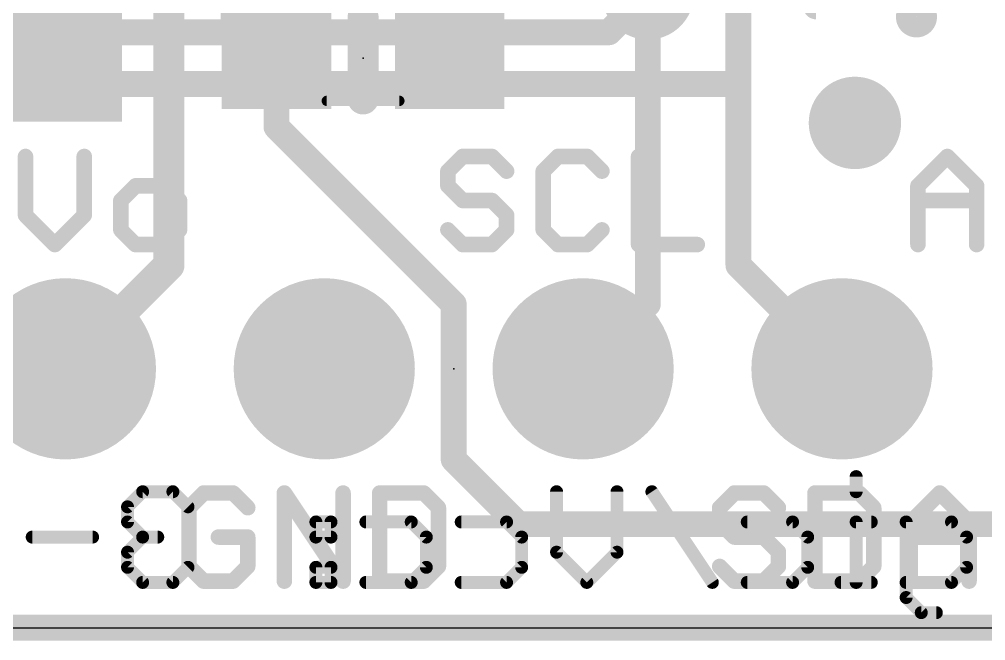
# Model space of a CAD drawing. Extents: x -0.1 to 25.5, y -0.1 to 17.9.
# Drawn here: x 8.44 to 17.92, y -0.13 to 5.97 of the extents above; entities that cross this region are included whole.
import ezdxf

# ---------------------------------------------------------------- set-up
doc = ezdxf.new("R2010")
doc.units = 0
for name, color, linetype in [('1', 12, 'CONTINUOUS'), ('16', 5, 'CONTINUOUS'), ('17', 110, 'CONTINUOUS'), ('18', 110, 'CONTINUOUS'), ('20', 53, 'CONTINUOUS'), ('21', 40, 'CONTINUOUS'), ('22', 6, 'CONTINUOUS'), ('23', 40, 'CONTINUOUS'), ('51', 253, 'CONTINUOUS')]:
    doc.layers.add(name, color=color, linetype=linetype)

# ---------------------------------------------------------------- blocks, each defined once
blk = doc.blocks.new('RECT')
blk.add_solid([(-0.5, -0.5), (0.5, -0.5), (-0.5, 0.5), (0.5, 0.5)])
blk = doc.blocks.new('ROUNDP')
at = {"const_width": 0.5}
blk.add_lwpolyline([(0, -0.25, 1), (0, 0.25, 1), (0, -0.25)], format="xyb", dxfattribs=at)
blk = doc.blocks.new('ROUNDV')
at = {"const_width": 0.5}
blk.add_lwpolyline([(0, -0.25, 1), (0, 0.25, 1), (0, -0.25)], format="xyb", dxfattribs=at)

msp = doc.modelspace()

# ---------------------------------------------------------------- linework, layer by layer
at = {"layer": '1'}
for points, const_width in [([(9.906, 3.556), (9.906, 8.944)], 0.3048), ([(10.541, 8.763), (10.541, 5.852)], 0.254), ([(8.824, 5.715), (8.128, 6.411)], 0.4064), ([(14.605, 6.223), (14.605, 3.175)], 0.254), ([(10.541, 5.852), (10.805, 5.588)], 0.254), ([(10.805, 5.588), (10.961, 5.588)], 0.254), ([(10.961, 5.588), (10.961, 4.914)], 0.254), ([(12.7, 3.175), (10.961, 4.914)], 0.254), ([(8.89, 2.54), (9.906, 3.556)], 0.3048), ([(12.7, 1.651), (12.7, 3.175)], 0.254), ([(14.605, 3.175), (13.97, 2.54)], 0.254), ([(18.034, 1.016), (19.05, 2.032)], 0.254), ([(13.335, 1.016), (12.7, 1.651)], 0.254), ([(13.335, 1.016), (18.034, 1.016)], 0.254), ([(25.4, 0), (0, 0)], 0.254)]:
    msp.add_lwpolyline(points, dxfattribs=dict(at, const_width=const_width))
for points, const_width in [([(16.256, 6.1595, 1), (16.256, 6.0325)], 0.127), ([(10.5859, 5.8969, 1), (10.4961, 5.8071)], 0.127), ([(8.7522, 5.6432, 1), (8.8958, 5.7868)], 0.2032), ([(10.4775, 5.852, 1), (10.6045, 5.852)], 0.127), ([(10.805, 5.6515, 1), (10.805, 5.5245)], 0.127), ([(10.7601, 5.5431, 1), (10.8499, 5.6329)], 0.127), ([(11.0245, 5.588, 1), (10.8975, 5.588)], 0.127), ([(10.961, 5.5245, 1), (10.961, 5.6515)], 0.127), ([(11.0059, 4.9589, 1), (10.9161, 4.8691)], 0.127), ([(10.8975, 4.914, 1), (11.0245, 4.914)], 0.127), ([(9.9599, 3.5021, 1), (9.8521, 3.6099)], 0.1524), ([(9.8298, 3.556, 1), (9.9822, 3.556)], 0.1524), ([(12.7635, 3.175, 1), (12.6365, 3.175)], 0.127), ([(12.6551, 3.1301, 1), (12.7449, 3.2199)], 0.127), ([(14.5415, 3.175, 1), (14.6685, 3.175)], 0.127), ([(14.6499, 3.1301, 1), (14.5601, 3.2199)], 0.127), ([(8.8361, 2.5939, 1), (8.9439, 2.4861)], 0.1524), ([(13.9251, 2.5849, 1), (14.0149, 2.4951)], 0.127), ([(12.7449, 1.6959, 1), (12.6551, 1.6061)], 0.127), ([(12.6365, 1.651, 1), (12.7635, 1.651)], 0.127), ([(13.335, 1.0795, 1), (13.335, 0.9525)], 0.127), ([(13.2901, 0.9711, 1), (13.3799, 1.0609)], 0.127), ([(17.9891, 1.0609, 1), (18.0789, 0.9711)], 0.127)]:
    msp.add_lwpolyline(points, format="xyb", dxfattribs=dict(at, const_width=const_width))
at = {"layer": '16', "const_width": 0.254}
for points in [[(15.494, 7.512), (15.494, 5.334)], [(14.224, 5.842), (14.605, 6.223)], [(14.224, 5.842), (7.62, 5.842)], [(7.2741, 5.334), (15.494, 5.334)], [(15.494, 5.334), (15.494, 3.556)], [(15.494, 3.556), (16.51, 2.54)], [(25.4, 0), (0, 0)]]:
    msp.add_lwpolyline(points, dxfattribs=at)
at = {"layer": '16', "const_width": 0.127}
for points in [[(14.1791, 5.8869, 1), (14.2689, 5.7971)], [(14.224, 5.7785, 1), (14.224, 5.9055)], [(15.5575, 5.334, 1), (15.4305, 5.334)], [(15.494, 5.2705, 1), (15.494, 5.3975)], [(15.4305, 5.334, 1), (15.5575, 5.334)], [(15.5389, 3.6009, 1), (15.4491, 3.5111)], [(15.4305, 3.556, 1), (15.5575, 3.556)], [(16.4651, 2.4951, 1), (16.5549, 2.5849)]]:
    msp.add_lwpolyline(points, format="xyb", dxfattribs=at)
at = {"layer": '20'}
msp.add_line((2.54, 0), (22.86, 0), dxfattribs=at)
at = {"layer": '21'}
for points, const_width in [([(17.241, 5.893, 1), (17.241, 6.093, 1), (17.241, 5.893)], 0.2032), ([(11.8872, 5.988, 1), (11.7348, 5.988)], 0.1524), ([(11.7348, 5.188, 1), (11.8872, 5.188)], 0.1524), ([(8.5365, 4.6235, 1), (8.4603, 4.6235)], 0.0762), ([(9.1128, 4.6235, 1), (9.0366, 4.6235)], 0.0762), ([(12.787, 4.6616, 1), (12.787, 4.5854)], 0.0762), ([(12.8139, 4.5966, 1), (12.76, 4.6505)], 0.0762), ([(13.102, 4.6505, 1), (13.0481, 4.5966)], 0.0762), ([(13.0751, 4.5854, 1), (13.0751, 4.6616)], 0.0762), ([(13.7225, 4.6616, 1), (13.7225, 4.5854)], 0.0762), ([(13.7494, 4.5966, 1), (13.6956, 4.6505)], 0.0762), ([(14.0376, 4.6505, 1), (13.9837, 4.5966)], 0.0762), ([(14.0106, 4.5854, 1), (14.0106, 4.6616)], 0.0762), ([(14.5521, 4.6235, 1), (14.4759, 4.6235)], 0.0762), ([(17.5702, 4.6505, 1), (17.5163, 4.5966)], 0.0762), ([(17.5702, 4.5966, 1), (17.5163, 4.6505)], 0.0762), ([(12.681, 4.4795, 1), (12.6048, 4.4795)], 0.0762), ([(13.6165, 4.4795, 1), (13.5403, 4.4795)], 0.0762), ([(12.616, 4.5064, 1), (12.6699, 4.4525)], 0.0762), ([(13.1922, 4.4525, 1), (13.2461, 4.5064)], 0.0762), ([(13.5515, 4.5064, 1), (13.6054, 4.4525)], 0.0762), ([(14.1277, 4.4525, 1), (14.1816, 4.5064)], 0.0762), ([(9.578, 4.3735, 1), (9.578, 4.2973)], 0.0762), ([(9.605, 4.3085, 1), (9.5511, 4.3624)], 0.0762), ([(9.8931, 4.3624, 1), (9.8392, 4.3085)], 0.0762), ([(9.8661, 4.2973, 1), (9.8661, 4.3735)], 0.0762), ([(12.6699, 4.3624, 1), (12.616, 4.3085)], 0.0762), ([(12.6048, 4.3354, 1), (12.681, 4.3354)], 0.0762), ([(17.2282, 4.3624, 1), (17.2821, 4.3085)], 0.0762), ([(17.2933, 4.3354, 1), (17.2171, 4.3354)], 0.0762), ([(17.8695, 4.3354, 1), (17.7933, 4.3354)], 0.0762), ([(17.8044, 4.3085, 1), (17.8583, 4.3624)], 0.0762), ([(9.4721, 4.1914, 1), (9.3959, 4.1914)], 0.0762), ([(10.0483, 4.1914, 1), (9.9721, 4.1914)], 0.0762), ([(12.787, 4.2295, 1), (12.787, 4.1533)], 0.0762), ([(13.102, 4.2183, 1), (13.0481, 4.1644)], 0.0762), ([(13.0751, 4.1533, 1), (13.0751, 4.2295)], 0.0762), ([(17.2552, 4.2295, 1), (17.2552, 4.1533)], 0.0762), ([(17.8314, 4.1533, 1), (17.8314, 4.2295)], 0.0762), ([(9.407, 4.2183, 1), (9.4609, 4.1644)], 0.0762), ([(9.9832, 4.1644, 1), (10.0371, 4.2183)], 0.0762), ([(12.76, 4.1644, 1), (12.8139, 4.2183)], 0.0762), ([(8.5254, 4.0743, 1), (8.4715, 4.0204)], 0.0762), ([(8.4603, 4.0473, 1), (8.5365, 4.0473)], 0.0762), ([(9.0366, 4.0473, 1), (9.1128, 4.0473)], 0.0762), ([(9.1016, 4.0204, 1), (9.0477, 4.0743)], 0.0762), ([(13.2572, 4.0473, 1), (13.181, 4.0473)], 0.0762), ([(13.1922, 4.0204, 1), (13.2461, 4.0743)], 0.0762), ([(9.4609, 3.9302, 1), (9.407, 3.8763)], 0.0762), ([(9.3959, 3.9033, 1), (9.4721, 3.9033)], 0.0762), ([(9.9721, 3.9033, 1), (10.0483, 3.9033)], 0.0762), ([(10.0371, 3.8763, 1), (9.9832, 3.9302)], 0.0762), ([(12.6699, 3.9302, 1), (12.616, 3.8763)], 0.0762), ([(13.181, 3.9033, 1), (13.2572, 3.9033)], 0.0762), ([(13.2461, 3.8763, 1), (13.1922, 3.9302)], 0.0762), ([(13.6054, 3.9302, 1), (13.5515, 3.8763)], 0.0762), ([(13.5403, 3.9033, 1), (13.6165, 3.9033)], 0.0762), ([(14.1816, 3.8763, 1), (14.1277, 3.9302)], 0.0762), ([(8.7596, 3.7861, 1), (8.8135, 3.7323)], 0.0762), ([(8.7596, 3.7323, 1), (8.8135, 3.7861)], 0.0762), ([(9.578, 3.7973, 1), (9.578, 3.7211)], 0.0762), ([(9.5511, 3.7323, 1), (9.605, 3.7861)], 0.0762), ([(9.8392, 3.7861, 1), (9.8931, 3.7323)], 0.0762), ([(9.8661, 3.7211, 1), (9.8661, 3.7973)], 0.0762), ([(12.787, 3.7973, 1), (12.787, 3.7211)], 0.0762), ([(12.76, 3.7323, 1), (12.8139, 3.7861)], 0.0762), ([(13.0481, 3.7861, 1), (13.102, 3.7323)], 0.0762), ([(13.0751, 3.7211, 1), (13.0751, 3.7973)], 0.0762), ([(13.7225, 3.7973, 1), (13.7225, 3.7211)], 0.0762), ([(13.6956, 3.7323, 1), (13.7494, 3.7861)], 0.0762), ([(13.9837, 3.7861, 1), (14.0376, 3.7323)], 0.0762), ([(14.0106, 3.7211, 1), (14.0106, 3.7973)], 0.0762), ([(14.514, 3.7973, 1), (14.514, 3.7211)], 0.0762), ([(14.4759, 3.7592, 1), (14.5521, 3.7592)], 0.0762), ([(15.0902, 3.7211, 1), (15.0902, 3.7973)], 0.0762), ([(17.2171, 3.7592, 1), (17.2933, 3.7592)], 0.0762), ([(17.7933, 3.7592, 1), (17.8695, 3.7592)], 0.0762), ([(10.247, 1.3596, 1), (10.247, 1.2834)], 0.0762), ([(10.2739, 1.2946, 1), (10.22, 1.3485)], 0.0762), ([(10.562, 1.3485, 1), (10.5081, 1.2946)], 0.0762), ([(10.5351, 1.2834, 1), (10.5351, 1.3596)], 0.0762), ([(11.0701, 1.3427, 1), (11.0067, 1.3004)], 0.0762), ([(11.0765, 1.3215, 1), (11.0003, 1.3215)], 0.0762), ([(11.6528, 1.3215, 1), (11.5766, 1.3215)], 0.0762), ([(12.0121, 1.3215, 1), (11.9359, 1.3215)], 0.0762), ([(11.974, 1.3596, 1), (11.974, 1.2834)], 0.0762), ([(12.4331, 1.3485, 1), (12.3792, 1.2946)], 0.0762), ([(12.4061, 1.2834, 1), (12.4061, 1.3596)], 0.0762), ([(15.454, 1.3596, 1), (15.454, 1.2834)], 0.0762), ([(15.4809, 1.2946, 1), (15.427, 1.3485)], 0.0762), ([(15.769, 1.3485, 1), (15.7151, 1.2946)], 0.0762), ([(15.7421, 1.2834, 1), (15.7421, 1.3596)], 0.0762), ([(16.2835, 1.3215, 1), (16.2073, 1.3215)], 0.0762), ([(16.2454, 1.3596, 1), (16.2454, 1.2834)], 0.0762), ([(16.7046, 1.3485, 1), (16.6507, 1.2946)], 0.0762), ([(16.6776, 1.2834, 1), (16.6776, 1.3596)], 0.0762), ([(17.496, 1.3485, 1), (17.4421, 1.2946)], 0.0762), ([(17.496, 1.2946, 1), (17.4421, 1.3485)], 0.0762), ([(10.141, 1.1775, 1), (10.0648, 1.1775)], 0.0762), ([(10.076, 1.2044, 1), (10.1299, 1.1505)], 0.0762), ([(10.6522, 1.1505, 1), (10.7061, 1.2044)], 0.0762), ([(12.5883, 1.1775, 1), (12.5121, 1.1775)], 0.0762), ([(12.5232, 1.1505, 1), (12.5771, 1.2044)], 0.0762), ([(15.348, 1.1775, 1), (15.2718, 1.1775)], 0.0762), ([(15.283, 1.2044, 1), (15.3369, 1.1505)], 0.0762), ([(15.8592, 1.1505, 1), (15.9131, 1.2044)], 0.0762), ([(16.8598, 1.1775, 1), (16.7836, 1.1775)], 0.0762), ([(16.7947, 1.1505, 1), (16.8486, 1.2044)], 0.0762), ([(15.3369, 1.0604, 1), (15.283, 1.0065)], 0.0762), ([(15.2718, 1.0334, 1), (15.348, 1.0334)], 0.0762), ([(17.154, 1.0604, 1), (17.2079, 1.0065)], 0.0762), ([(17.2191, 1.0334, 1), (17.1429, 1.0334)], 0.0762), ([(17.7953, 1.0334, 1), (17.7191, 1.0334)], 0.0762), ([(17.7302, 1.0065, 1), (17.7841, 1.0604)], 0.0762), ([(10.391, 0.9275, 1), (10.391, 0.8513)], 0.0762), ([(10.7172, 0.8894, 1), (10.641, 0.8894)], 0.0762), ([(10.6791, 0.8513, 1), (10.6791, 0.9275)], 0.0762), ([(15.454, 0.9275, 1), (15.454, 0.8513)], 0.0762), ([(15.427, 0.8624, 1), (15.4809, 0.9163)], 0.0762), ([(15.769, 0.9163, 1), (15.7151, 0.8624)], 0.0762), ([(15.7421, 0.8513, 1), (15.7421, 0.9275)], 0.0762), ([(17.181, 0.9275, 1), (17.181, 0.8513)], 0.0762), ([(17.7572, 0.8513, 1), (17.7572, 0.9275)], 0.0762), ([(15.9242, 0.7453, 1), (15.848, 0.7453)], 0.0762), ([(15.8592, 0.7184, 1), (15.9131, 0.7723)], 0.0762), ([(10.1299, 0.6282, 1), (10.076, 0.5743)], 0.0762), ([(10.7061, 0.5743, 1), (10.6522, 0.6282)], 0.0762), ([(12.5771, 0.5743, 1), (12.5232, 0.6282)], 0.0762), ([(15.3369, 0.6282, 1), (15.283, 0.5743)], 0.0762), ([(15.9131, 0.5743, 1), (15.8592, 0.6282)], 0.0762), ([(16.8486, 0.5743, 1), (16.7947, 0.6282)], 0.0762), ([(10.0648, 0.6013, 1), (10.141, 0.6013)], 0.0762), ([(10.641, 0.6013, 1), (10.7172, 0.6013)], 0.0762), ([(12.5121, 0.6013, 1), (12.5883, 0.6013)], 0.0762), ([(15.848, 0.6013, 1), (15.9242, 0.6013)], 0.0762), ([(16.7836, 0.6013, 1), (16.8598, 0.6013)], 0.0762), ([(10.247, 0.4953, 1), (10.247, 0.4191)], 0.0762), ([(10.22, 0.4303, 1), (10.2739, 0.4841)], 0.0762), ([(10.5081, 0.4841, 1), (10.562, 0.4303)], 0.0762), ([(10.5351, 0.4191, 1), (10.5351, 0.4953)], 0.0762), ([(11.0003, 0.4572, 1), (11.0765, 0.4572)], 0.0762), ([(11.5766, 0.4572, 1), (11.6528, 0.4572)], 0.0762), ([(11.583, 0.4361, 1), (11.6464, 0.4783)], 0.0762), ([(11.974, 0.4953, 1), (11.974, 0.4191)], 0.0762), ([(11.9359, 0.4572, 1), (12.0121, 0.4572)], 0.0762), ([(12.3792, 0.4841, 1), (12.4331, 0.4303)], 0.0762), ([(12.4061, 0.4191, 1), (12.4061, 0.4953)], 0.0762), ([(15.454, 0.4953, 1), (15.454, 0.4191)], 0.0762), ([(15.427, 0.4303, 1), (15.4809, 0.4841)], 0.0762), ([(15.7151, 0.4841, 1), (15.769, 0.4303)], 0.0762), ([(15.7421, 0.4191, 1), (15.7421, 0.4953)], 0.0762), ([(16.2454, 0.4953, 1), (16.2454, 0.4191)], 0.0762), ([(16.2073, 0.4572, 1), (16.2835, 0.4572)], 0.0762), ([(16.6507, 0.4841, 1), (16.7046, 0.4303)], 0.0762), ([(16.6776, 0.4191, 1), (16.6776, 0.4953)], 0.0762), ([(17.1429, 0.4572, 1), (17.2191, 0.4572)], 0.0762), ([(17.7191, 0.4572, 1), (17.7953, 0.4572)], 0.0762)]:
    msp.add_lwpolyline(points, format="xyb", dxfattribs=dict(at, const_width=const_width))
for points, const_width in [([(11.811, 5.988), (11.811, 5.188)], 0.3048), ([(8.4984, 4.6235), (8.4984, 4.0473)], 0.1524), ([(9.0747, 4.0473), (9.0747, 4.6235)], 0.1524), ([(12.787, 4.6235), (12.6429, 4.4795)], 0.1524), ([(13.0751, 4.6235), (12.787, 4.6235)], 0.1524), ([(13.2191, 4.4795), (13.0751, 4.6235)], 0.1524), ([(13.7225, 4.6235), (13.5784, 4.4795)], 0.1524), ([(14.0106, 4.6235), (13.7225, 4.6235)], 0.1524), ([(14.1547, 4.4795), (14.0106, 4.6235)], 0.1524), ([(14.514, 4.6235), (14.514, 3.7592)], 0.1524), ([(17.2552, 4.3354), (17.5433, 4.6235)], 0.1524), ([(17.5433, 4.6235), (17.8314, 4.3354)], 0.1524), ([(12.6429, 4.4795), (12.6429, 4.3354)], 0.1524), ([(13.5784, 4.4795), (13.5784, 3.9033)], 0.1524), ([(9.578, 4.3354), (9.434, 4.1914)], 0.1524), ([(9.8661, 4.3354), (9.578, 4.3354)], 0.1524), ([(10.0102, 4.1914), (9.8661, 4.3354)], 0.1524), ([(12.6429, 4.3354), (12.787, 4.1914)], 0.1524), ([(17.2552, 3.7592), (17.2552, 4.3354)], 0.1524), ([(17.8314, 4.3354), (17.8314, 3.7592)], 0.1524), ([(9.434, 4.1914), (9.434, 3.9033)], 0.1524), ([(10.0102, 3.9033), (10.0102, 4.1914)], 0.1524), ([(12.787, 4.1914), (13.0751, 4.1914)], 0.1524), ([(13.0751, 4.1914), (13.2191, 4.0473)], 0.1524), ([(17.2552, 4.1914), (17.8314, 4.1914)], 0.1524), ([(8.4984, 4.0473), (8.7866, 3.7592)], 0.1524), ([(8.7866, 3.7592), (9.0747, 4.0473)], 0.1524), ([(13.2191, 4.0473), (13.2191, 3.9033)], 0.1524), ([(9.434, 3.9033), (9.578, 3.7592)], 0.1524), ([(9.8661, 3.7592), (10.0102, 3.9033)], 0.1524), ([(12.787, 3.7592), (12.6429, 3.9033)], 0.1524), ([(13.2191, 3.9033), (13.0751, 3.7592)], 0.1524), ([(13.5784, 3.9033), (13.7225, 3.7592)], 0.1524), ([(14.0106, 3.7592), (14.1547, 3.9033)], 0.1524), ([(9.578, 3.7592), (9.8661, 3.7592)], 0.1524), ([(13.0751, 3.7592), (12.787, 3.7592)], 0.1524), ([(13.7225, 3.7592), (14.0106, 3.7592)], 0.1524), ([(14.514, 3.7592), (15.0902, 3.7592)], 0.1524), ([(10.247, 1.3215), (10.1029, 1.1775)], 0.1524), ([(10.5351, 1.3215), (10.247, 1.3215)], 0.1524), ([(10.6791, 1.1775), (10.5351, 1.3215)], 0.1524), ([(11.0384, 0.4572), (11.0384, 1.3215)], 0.1524), ([(11.0384, 1.3215), (11.6147, 0.4572)], 0.1524), ([(11.6147, 0.4572), (11.6147, 1.3215)], 0.1524), ([(11.974, 1.3215), (11.974, 0.4572)], 0.1524), ([(12.4061, 1.3215), (11.974, 1.3215)], 0.1524), ([(12.5502, 1.1775), (12.4061, 1.3215)], 0.1524), ([(15.454, 1.3215), (15.3099, 1.1775)], 0.1524), ([(15.7421, 1.3215), (15.454, 1.3215)], 0.1524), ([(15.8861, 1.1775), (15.7421, 1.3215)], 0.1524), ([(16.2454, 1.3215), (16.2454, 0.4572)], 0.1524), ([(16.6776, 1.3215), (16.2454, 1.3215)], 0.1524), ([(16.8217, 1.1775), (16.6776, 1.3215)], 0.1524), ([(17.181, 1.0334), (17.4691, 1.3215)], 0.1524), ([(17.4691, 1.3215), (17.7572, 1.0334)], 0.1524), ([(10.1029, 1.1775), (10.1029, 0.6013)], 0.1524), ([(12.5502, 0.6013), (12.5502, 1.1775)], 0.1524), ([(15.3099, 1.1775), (15.3099, 1.0334)], 0.1524), ([(16.8217, 0.6013), (16.8217, 1.1775)], 0.1524), ([(15.3099, 1.0334), (15.454, 0.8894)], 0.1524), ([(17.181, 0.4572), (17.181, 1.0334)], 0.1524), ([(17.7572, 1.0334), (17.7572, 0.4572)], 0.1524), ([(10.6791, 0.8894), (10.391, 0.8894)], 0.1524), ([(10.6791, 0.6013), (10.6791, 0.8894)], 0.1524), ([(15.454, 0.8894), (15.7421, 0.8894)], 0.1524), ([(15.7421, 0.8894), (15.8861, 0.7453)], 0.1524), ([(17.181, 0.8894), (17.7572, 0.8894)], 0.1524), ([(15.8861, 0.7453), (15.8861, 0.6013)], 0.1524), ([(10.1029, 0.6013), (10.247, 0.4572)], 0.1524), ([(10.5351, 0.4572), (10.6791, 0.6013)], 0.1524), ([(12.4061, 0.4572), (12.5502, 0.6013)], 0.1524), ([(15.454, 0.4572), (15.3099, 0.6013)], 0.1524), ([(15.8861, 0.6013), (15.7421, 0.4572)], 0.1524), ([(16.6776, 0.4572), (16.8217, 0.6013)], 0.1524), ([(10.247, 0.4572), (10.5351, 0.4572)], 0.1524), ([(11.974, 0.4572), (12.4061, 0.4572)], 0.1524), ([(15.7421, 0.4572), (15.454, 0.4572)], 0.1524), ([(16.2454, 0.4572), (16.6776, 0.4572)], 0.1524)]:
    msp.add_lwpolyline(points, dxfattribs=dict(at, const_width=const_width))
at = {"layer": '22', "const_width": 0.127}
for points in [[(16.649, 1.4826), (16.649, 1.3343)], [(9.6479, 1.3343), (9.4996, 1.186)], [(9.9445, 1.3343), (9.6479, 1.3343)], [(10.0928, 1.186), (9.9445, 1.3343)], [(13.7094, 0.7411), (13.7094, 1.3343)], [(14.3026, 1.3343), (14.3026, 0.7411)], [(15.2381, 0.4445), (14.6449, 1.3343)], [(9.4996, 1.186), (9.4996, 1.0377)], [(9.4996, 1.0377), (9.6479, 0.8894)], [(11.496, 1.0377), (11.3477, 1.0377)], [(11.3477, 1.0377), (11.3477, 0.8894)], [(11.496, 0.8894), (11.496, 1.0377)], [(11.8384, 1.0377), (12.2833, 1.0377)], [(12.2833, 1.0377), (12.4315, 0.8894)], [(12.7739, 1.0377), (13.2188, 1.0377)], [(13.2188, 1.0377), (13.3671, 0.8894)], [(15.5805, 1.0377), (16.0253, 1.0377)], [(16.0253, 1.0377), (16.1736, 0.8894)], [(16.7973, 1.0377), (16.649, 1.0377)], [(16.649, 1.0377), (16.649, 0.4445)], [(17.1396, 0.2962), (17.1396, 1.0377)], [(17.1396, 1.0377), (17.5845, 1.0377)], [(17.5845, 1.0377), (17.7328, 0.8894)], [(9.1572, 0.8894), (8.5641, 0.8894)], [(9.6479, 0.8894), (9.4996, 0.7411)], [(9.6479, 0.8894), (9.7962, 0.8894)], [(11.3477, 0.8894), (11.496, 0.8894)], [(12.4315, 0.8894), (12.4315, 0.5928)], [(13.3671, 0.8894), (13.3671, 0.5928)], [(16.1736, 0.8894), (16.1736, 0.5928)], [(17.7328, 0.8894), (17.7328, 0.5928)], [(9.4996, 0.7411), (9.4996, 0.5928)], [(14.006, 0.4445), (13.7094, 0.7411)], [(14.3026, 0.7411), (14.006, 0.4445)], [(9.4996, 0.5928), (9.6479, 0.4445)], [(9.9445, 0.4445), (10.0928, 0.5928)], [(11.496, 0.5928), (11.3477, 0.5928)], [(11.3477, 0.5928), (11.3477, 0.4445)], [(11.496, 0.4445), (11.496, 0.5928)], [(12.4315, 0.5928), (12.2833, 0.4445)], [(13.3671, 0.5928), (13.2188, 0.4445)], [(16.1736, 0.5928), (16.0253, 0.4445)], [(17.7328, 0.5928), (17.5845, 0.4445)], [(9.6479, 0.4445), (9.9445, 0.4445)], [(11.3477, 0.4445), (11.496, 0.4445)], [(12.2833, 0.4445), (11.8384, 0.4445)], [(13.2188, 0.4445), (12.7739, 0.4445)], [(16.0253, 0.4445), (15.5805, 0.4445)], [(16.7973, 0.4445), (16.5007, 0.4445)], [(17.5845, 0.4445), (17.1396, 0.4445)], [(17.2879, 0.1479), (17.1396, 0.2962)], [(17.4362, 0.1479), (17.2879, 0.1479)]]:
    msp.add_lwpolyline(points, dxfattribs=at)
at = {"layer": '22', "const_width": 0.0635}
for points in [[(16.6808, 1.4826, 1), (16.6173, 1.4826)], [(9.6479, 1.366, 1), (9.6479, 1.3025)], [(9.6703, 1.3118, 1), (9.6254, 1.3567)], [(9.9669, 1.3567, 1), (9.922, 1.3118)], [(9.9445, 1.3025, 1), (9.9445, 1.366)], [(13.7412, 1.3343, 1), (13.6777, 1.3343)], [(14.3343, 1.3343, 1), (14.2708, 1.3343)], [(14.6713, 1.3519, 1), (14.6185, 1.3166)], [(16.6173, 1.3343, 1), (16.6808, 1.3343)], [(9.5313, 1.186, 1), (9.4678, 1.186)], [(9.4771, 1.2084, 1), (9.522, 1.1635)], [(10.0703, 1.1635, 1), (10.1152, 1.2084)], [(9.4678, 1.0377, 1), (9.5313, 1.0377)], [(9.522, 1.0601, 1), (9.4771, 1.0152)], [(11.3477, 1.0694, 1), (11.3477, 1.0059)], [(11.3795, 1.0377, 1), (11.316, 1.0377)], [(11.5278, 1.0377, 1), (11.4643, 1.0377)], [(11.496, 1.0059, 1), (11.496, 1.0694)], [(11.8384, 1.0694, 1), (11.8384, 1.0059)], [(12.3057, 1.0601, 1), (12.2608, 1.0152)], [(12.2833, 1.0059, 1), (12.2833, 1.0694)], [(12.7739, 1.0694, 1), (12.7739, 1.0059)], [(13.2412, 1.0601, 1), (13.1963, 1.0152)], [(13.2188, 1.0059, 1), (13.2188, 1.0694)], [(15.5805, 1.0694, 1), (15.5805, 1.0059)], [(16.0478, 1.0601, 1), (16.0029, 1.0152)], [(16.0253, 1.0059, 1), (16.0253, 1.0694)], [(16.649, 1.0694, 1), (16.649, 1.0059)], [(16.6808, 1.0377, 1), (16.6173, 1.0377)], [(16.7973, 1.0059, 1), (16.7973, 1.0694)], [(17.1396, 1.0694, 1), (17.1396, 1.0059)], [(17.1714, 1.0377, 1), (17.1079, 1.0377)], [(17.607, 1.0601, 1), (17.5621, 1.0152)], [(17.5845, 1.0059, 1), (17.5845, 1.0694)], [(8.5641, 0.9211, 1), (8.5641, 0.8576)], [(9.1572, 0.8576, 1), (9.1572, 0.9211)], [(9.6479, 0.9211, 1), (9.6479, 0.8576)], [(9.6703, 0.8669, 1), (9.6254, 0.9118)], [(9.7962, 0.8576, 1), (9.7962, 0.9211)], [(11.3477, 0.9211, 1), (11.3477, 0.8576)], [(11.496, 0.8576, 1), (11.496, 0.9211)], [(12.4633, 0.8894, 1), (12.3998, 0.8894)], [(13.3988, 0.8894, 1), (13.3353, 0.8894)], [(16.2054, 0.8894, 1), (16.1419, 0.8894)], [(17.7646, 0.8894, 1), (17.7011, 0.8894)], [(9.6254, 0.8669, 1), (9.6703, 0.9118)], [(11.316, 0.8894, 1), (11.3795, 0.8894)], [(11.4643, 0.8894, 1), (11.5278, 0.8894)], [(12.4091, 0.8669, 1), (12.454, 0.9118)], [(13.3446, 0.8669, 1), (13.3895, 0.9118)], [(16.1512, 0.8669, 1), (16.1961, 0.9118)], [(17.7104, 0.8669, 1), (17.7553, 0.9118)], [(9.5313, 0.7411, 1), (9.4678, 0.7411)], [(9.4771, 0.7635, 1), (9.522, 0.7186)], [(13.7319, 0.7635, 1), (13.687, 0.7186)], [(13.6777, 0.7411, 1), (13.7412, 0.7411)], [(14.2708, 0.7411, 1), (14.3343, 0.7411)], [(14.325, 0.7186, 1), (14.2801, 0.7635)], [(9.4678, 0.5928, 1), (9.5313, 0.5928)], [(9.522, 0.6152, 1), (9.4771, 0.5703)], [(10.1152, 0.5703, 1), (10.0703, 0.6152)], [(11.3477, 0.6245, 1), (11.3477, 0.561)], [(11.3795, 0.5928, 1), (11.316, 0.5928)], [(11.5278, 0.5928, 1), (11.4643, 0.5928)], [(11.496, 0.561, 1), (11.496, 0.6245)], [(12.3998, 0.5928, 1), (12.4633, 0.5928)], [(12.454, 0.5703, 1), (12.4091, 0.6152)], [(13.3353, 0.5928, 1), (13.3988, 0.5928)], [(13.3895, 0.5703, 1), (13.3446, 0.6152)], [(16.1419, 0.5928, 1), (16.2054, 0.5928)], [(16.1961, 0.5703, 1), (16.1512, 0.6152)], [(17.7011, 0.5928, 1), (17.7646, 0.5928)], [(17.7553, 0.5703, 1), (17.7104, 0.6152)], [(9.6479, 0.4763, 1), (9.6479, 0.4128)], [(9.6254, 0.422, 1), (9.6703, 0.467)], [(9.922, 0.467, 1), (9.9669, 0.422)], [(9.9445, 0.4128, 1), (9.9445, 0.4763)], [(11.3477, 0.4763, 1), (11.3477, 0.4128)], [(11.316, 0.4445, 1), (11.3795, 0.4445)], [(11.4643, 0.4445, 1), (11.5278, 0.4445)], [(11.496, 0.4128, 1), (11.496, 0.4763)], [(11.8384, 0.4763, 1), (11.8384, 0.4128)], [(12.2608, 0.467, 1), (12.3057, 0.422)], [(12.2833, 0.4128, 1), (12.2833, 0.4763)], [(12.7739, 0.4763, 1), (12.7739, 0.4128)], [(13.1963, 0.467, 1), (13.2412, 0.422)], [(13.2188, 0.4128, 1), (13.2188, 0.4763)], [(13.9835, 0.467, 1), (14.0285, 0.422)], [(13.9835, 0.422, 1), (14.0285, 0.467)], [(15.2117, 0.4269, 1), (15.2645, 0.4621)], [(15.5805, 0.4763, 1), (15.5805, 0.4128)], [(16.0029, 0.467, 1), (16.0478, 0.422)], [(16.0253, 0.4128, 1), (16.0253, 0.4763)], [(16.5007, 0.4763, 1), (16.5007, 0.4128)], [(16.6173, 0.4445, 1), (16.6808, 0.4445)], [(16.7973, 0.4128, 1), (16.7973, 0.4763)], [(17.1396, 0.4763, 1), (17.1396, 0.4128)], [(17.5621, 0.467, 1), (17.607, 0.422)], [(17.5845, 0.4128, 1), (17.5845, 0.4763)], [(17.1621, 0.3187, 1), (17.1172, 0.2738)], [(17.1079, 0.2962, 1), (17.1714, 0.2962)], [(17.2879, 0.1797, 1), (17.2879, 0.1162)], [(17.2655, 0.1255, 1), (17.3104, 0.1704)], [(17.4362, 0.1162, 1), (17.4362, 0.1797)]]:
    msp.add_lwpolyline(points, format="xyb", dxfattribs=at)
at = {"layer": '23'}
for p in [(11.811, 5.588), (12.7, 2.54)]:
    msp.add_point(p, dxfattribs=at)
at = {"layer": '51', "const_width": 0.1016}
msp.add_lwpolyline([(11.455, 5.169), (12.167, 5.169)], dxfattribs=at)
at = {"layer": '51', "const_width": 0.0508}
for points in [[(11.455, 5.1944, 1), (11.455, 5.1436)], [(12.167, 5.1436, 1), (12.167, 5.1944)]]:
    msp.add_lwpolyline(points, format="xyb", dxfattribs=at)

# ---------------------------------------------------------------- block references
at = {"layer": '1', "xscale": 1.24, "yscale": 1.5}
msp.add_blockref('RECT', (8.824, 5.715), dxfattribs=at)
at = {"layer": '1', "xscale": 1.075}
for p in [(10.961, 5.588), (12.661, 5.588)]:
    msp.add_blockref('RECT', p, dxfattribs=at)
at = {"layer": '17', "xscale": 1.778, "yscale": 1.778, "rotation": 90}
for p in [(8.89, 2.54), (8.89, 2.54), (11.43, 2.54), (11.43, 2.54), (13.97, 2.54), (13.97, 2.54), (16.51, 2.54), (16.51, 2.54)]:
    msp.add_blockref('ROUNDP', p, dxfattribs=at)
at = {"layer": '18', "xscale": 0.9064, "yscale": 0.9064}
for p in [(14.605, 6.223), (14.605, 6.223), (16.637, 4.953), (16.637, 4.953)]:
    msp.add_blockref('ROUNDV', p, dxfattribs=at)
at = {"layer": '51'}
for p, xscale, yscale in [((8.6047, 5.7161), 0.7501, 1.4501), ((11.2229, 5.5931), 0.5001, 0.95), ((12.3913, 5.5931), 0.5001, 0.95), ((8.89, 2.54), 0.508, 0.508), ((11.43, 2.54), 0.508, 0.508), ((13.97, 2.54), 0.508, 0.508), ((16.51, 2.54), 0.508, 0.508)]:
    msp.add_blockref('RECT', p, dxfattribs=dict(at, xscale=xscale, yscale=yscale))

doc.saveas('drawing.dxf')
